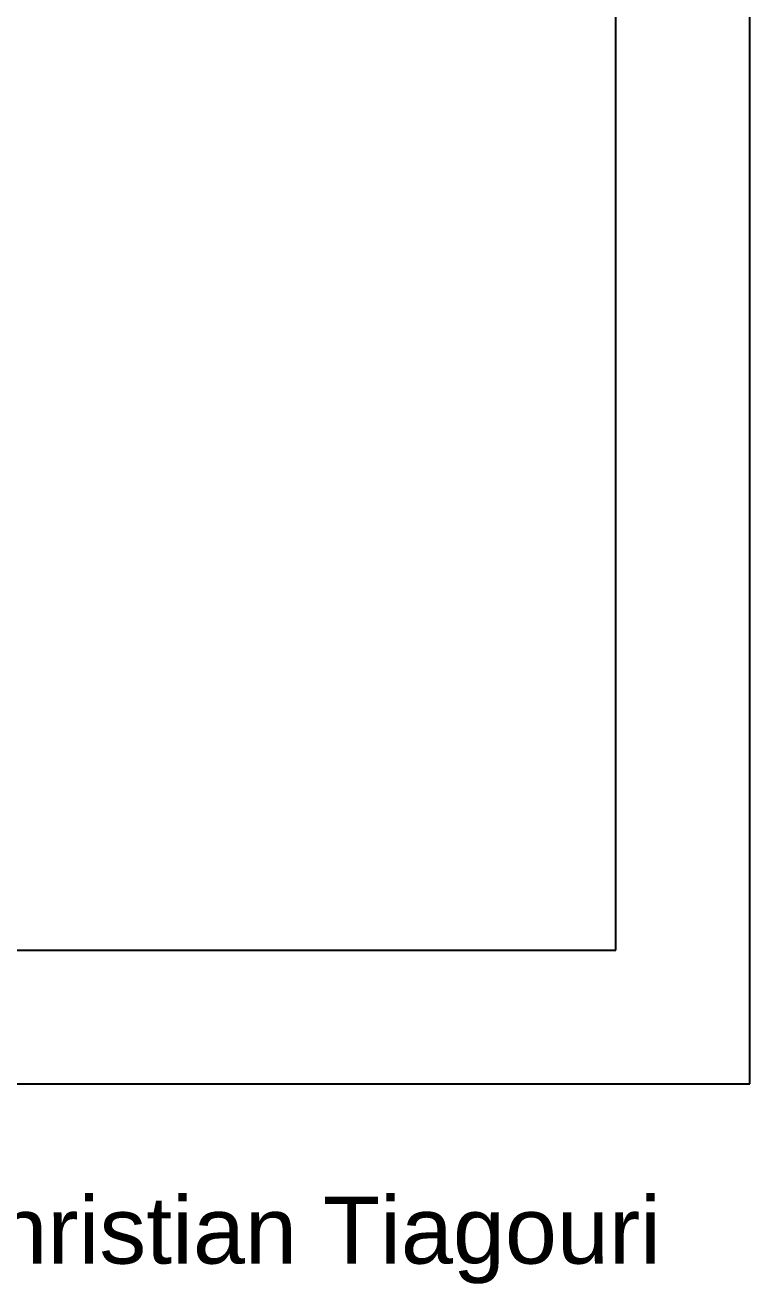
# Model space of a CAD drawing. Header units: millimetres. Extents: x 1251.1 to 1334.1, y 1577.6 to 1641.3.
# Drawn here: x 1317.89 to 1334.12, y 1577.62 to 1605.83 of the extents above; entities that cross this region are included whole.
import ezdxf

# ---------------------------------------------------------------- set-up
doc = ezdxf.new("R2010")
doc.units = ezdxf.units.MM
doc.linetypes.add('ACAD_ISO02W100', pattern=[15, 12, -3])
doc.layers.add('MURATURA', color=140, linetype='Continuous')
doc.styles.get("Standard").update_dxf_attribs({"font": 'Arial.ttf'})

msp = doc.modelspace()

# ---------------------------------------------------------------- linework, layer by layer
at = {"layer": 'MURATURA'}
for p, q in [((1334.125, 1582.105), (1334.125, 1636.333)), ((1331.125, 1585.105), (1331.125, 1633.333)), ((1254.079, 1585.105), (1331.125, 1585.105)), ((1251.079, 1582.105), (1334.125, 1582.105))]:
    msp.add_line(p, q, dxfattribs=at)

# ---------------------------------------------------------------- texts
at = {"layer": 'MURATURA', "linetype": 'ACAD_ISO02W100', "insert": (1305.345, 1579.577), "char_height": 1.5, "attachment_point": 1}
msp.add_mtext_dynamic_manual_height_columns('Jean Lago Christian Tiagouri', width=49.88956, gutter_width=12.5, heights=[0], dxfattribs=at)

doc.saveas('drawing.dxf')
